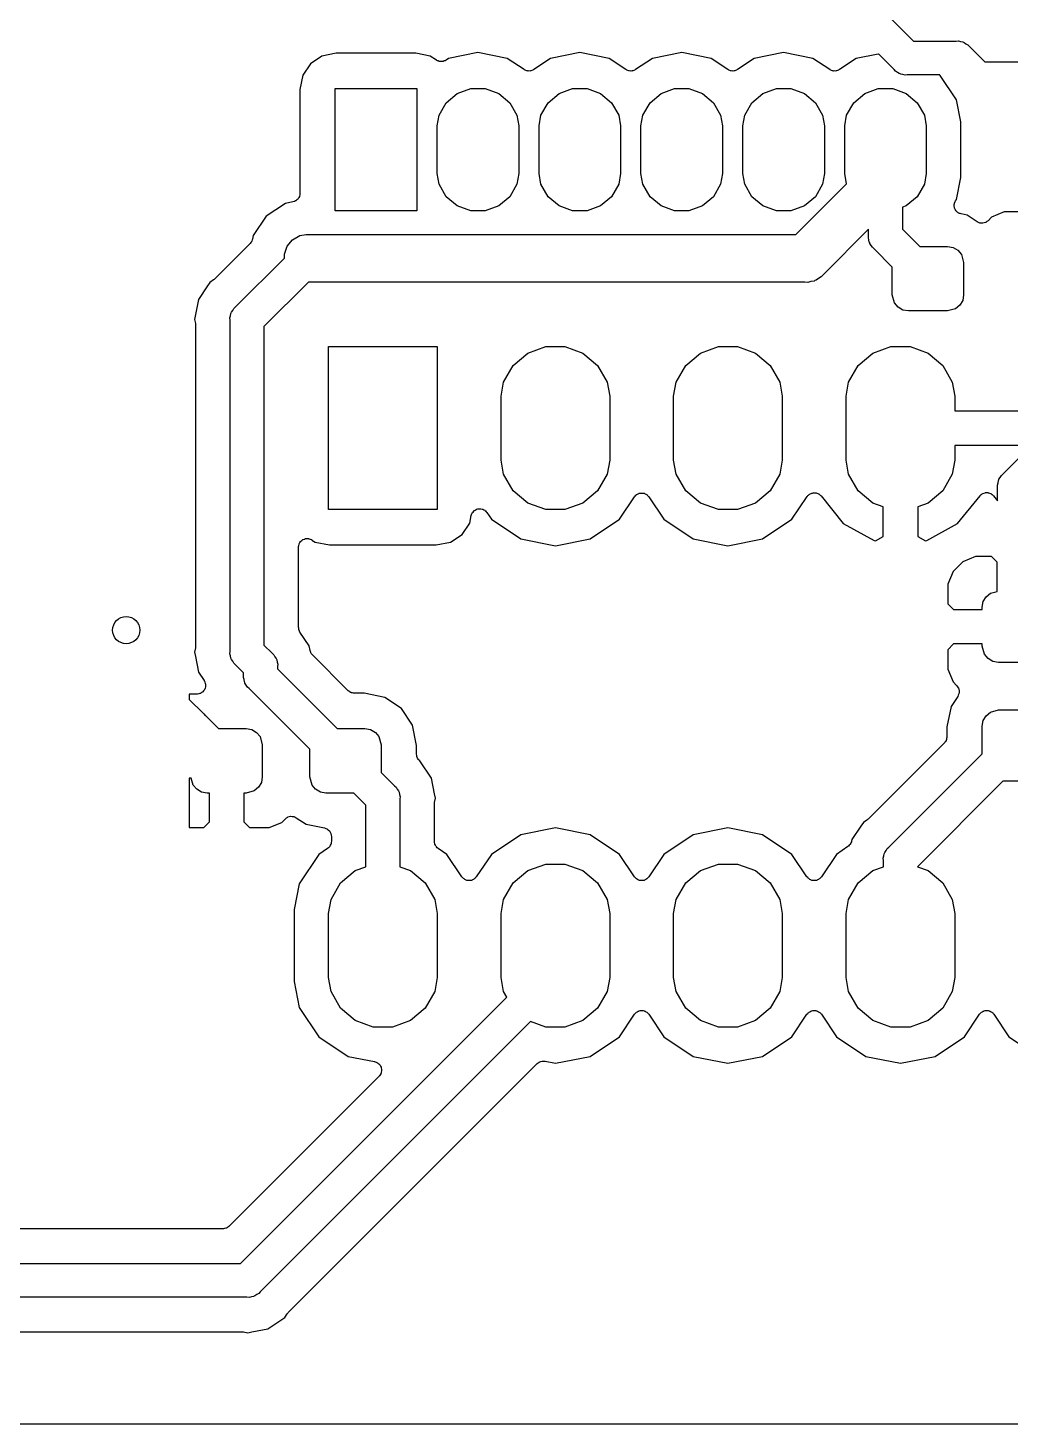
# Model space of a CAD drawing. Extents: x 40 to 174, y -137 to -40.
# Drawn here: x 107.07 to 121.53, y -136.67 to -116.11 of the extents above; entities that cross this region are included whole.
import ezdxf

# ---------------------------------------------------------------- set-up
doc = ezdxf.new("R2010")
doc.units = 0
doc.header["$MEASUREMENT"] = 0
doc.layers.add('BLACK', color=7, linetype='CONTINUOUS')

msp = doc.modelspace()

# ---------------------------------------------------------------- linework, layer by layer
at = {"layer": 'BLACK', "linetype": 'CONTINUOUS'}
for p, q in [((119.345, -115.531), (120.114, -116.3)), ((120.114, -116.3), (120.739, -116.3)), ((120.739, -116.3), (120.772, -116.297)), ((120.772, -116.297), (120.804, -116.306)), ((120.804, -116.306), (120.837, -116.311)), ((120.837, -116.311), (120.846, -116.317)), ((120.846, -116.317), (120.857, -116.32)), ((120.857, -116.32), (120.884, -116.339)), ((120.884, -116.339), (120.913, -116.356)), ((120.913, -116.356), (120.934, -116.381)), ((111.402, -116.521), (111.234, -116.634)), ((111.613, -116.48), (111.402, -116.521)), ((112.787, -116.48), (111.613, -116.48)), ((112.998, -116.521), (112.787, -116.48)), ((113.088, -116.582), (112.998, -116.521)), ((113.268, -116.556), (113.23, -116.582)), ((113.7, -116.47), (113.268, -116.556)), ((114.132, -116.556), (113.7, -116.47)), ((114.379, -116.721), (114.132, -116.556)), ((114.768, -116.556), (114.521, -116.721)), ((115.2, -116.47), (114.768, -116.556)), ((115.632, -116.556), (115.2, -116.47)), ((115.879, -116.721), (115.632, -116.556)), ((116.268, -116.556), (116.021, -116.721)), ((116.7, -116.47), (116.268, -116.556)), ((117.132, -116.556), (116.7, -116.47)), ((117.379, -116.721), (117.132, -116.556)), ((117.768, -116.556), (117.521, -116.721)), ((118.2, -116.47), (117.768, -116.556)), ((118.632, -116.556), (118.2, -116.47)), ((118.879, -116.721), (118.632, -116.556)), ((119.268, -116.556), (119.021, -116.721)), ((119.591, -116.492), (119.268, -116.556)), ((119.595, -116.491), (119.591, -116.492)), ((119.597, -116.49), (119.595, -116.491)), ((119.826, -116.719), (119.597, -116.49)), ((120.934, -116.381), (121.162, -116.608)), ((111.234, -116.634), (111.121, -116.802)), ((113.096, -116.585), (113.088, -116.582)), ((113.103, -116.59), (113.096, -116.585)), ((113.116, -116.594), (113.103, -116.59)), ((113.129, -116.6), (113.116, -116.594)), ((113.137, -116.6), (113.129, -116.6)), ((113.145, -116.602), (113.137, -116.6)), ((113.159, -116.602), (113.145, -116.602)), ((113.173, -116.602), (113.159, -116.602)), ((113.181, -116.6), (113.173, -116.602)), ((113.189, -116.6), (113.181, -116.6)), ((113.202, -116.594), (113.189, -116.6)), ((113.215, -116.59), (113.202, -116.594)), ((113.222, -116.585), (113.215, -116.59)), ((113.23, -116.582), (113.222, -116.585)), ((114.387, -116.725), (114.379, -116.721)), ((114.394, -116.73), (114.387, -116.725)), ((114.407, -116.734), (114.394, -116.73)), ((114.42, -116.739), (114.407, -116.734)), ((114.428, -116.74), (114.42, -116.739)), ((114.436, -116.742), (114.428, -116.74)), ((114.45, -116.741), (114.436, -116.742)), ((114.464, -116.742), (114.45, -116.741)), ((114.472, -116.74), (114.464, -116.742)), ((114.48, -116.739), (114.472, -116.74)), ((114.493, -116.734), (114.48, -116.739)), ((114.506, -116.73), (114.493, -116.734)), ((114.513, -116.725), (114.506, -116.73)), ((114.521, -116.721), (114.513, -116.725)), ((115.887, -116.725), (115.879, -116.721)), ((115.894, -116.73), (115.887, -116.725)), ((115.907, -116.734), (115.894, -116.73)), ((115.92, -116.739), (115.907, -116.734)), ((115.928, -116.74), (115.92, -116.739)), ((115.936, -116.742), (115.928, -116.74)), ((115.95, -116.741), (115.936, -116.742)), ((115.964, -116.742), (115.95, -116.741)), ((115.972, -116.74), (115.964, -116.742)), ((115.98, -116.739), (115.972, -116.74)), ((115.993, -116.734), (115.98, -116.739)), ((116.006, -116.73), (115.993, -116.734)), ((116.013, -116.725), (116.006, -116.73)), ((116.021, -116.721), (116.013, -116.725)), ((117.387, -116.725), (117.379, -116.721)), ((117.394, -116.73), (117.387, -116.725)), ((117.407, -116.734), (117.394, -116.73)), ((117.42, -116.739), (117.407, -116.734)), ((117.428, -116.74), (117.42, -116.739)), ((117.436, -116.742), (117.428, -116.74)), ((117.45, -116.741), (117.436, -116.742)), ((117.464, -116.742), (117.45, -116.741)), ((117.472, -116.74), (117.464, -116.742)), ((117.48, -116.739), (117.472, -116.74)), ((117.493, -116.734), (117.48, -116.739)), ((117.506, -116.73), (117.493, -116.734)), ((117.513, -116.725), (117.506, -116.73)), ((117.521, -116.721), (117.513, -116.725)), ((118.887, -116.725), (118.879, -116.721)), ((118.894, -116.73), (118.887, -116.725)), ((118.907, -116.734), (118.894, -116.73)), ((118.92, -116.739), (118.907, -116.734)), ((118.928, -116.74), (118.92, -116.739)), ((118.936, -116.742), (118.928, -116.74)), ((118.95, -116.741), (118.936, -116.742)), ((118.964, -116.742), (118.95, -116.741)), ((118.972, -116.74), (118.964, -116.742)), ((118.98, -116.739), (118.972, -116.74)), ((118.993, -116.734), (118.98, -116.739)), ((119.006, -116.73), (118.993, -116.734)), ((119.013, -116.725), (119.006, -116.73)), ((119.021, -116.721), (119.013, -116.725)), ((119.847, -116.744), (119.826, -116.719)), ((119.876, -116.761), (119.847, -116.744)), ((119.903, -116.78), (119.876, -116.761)), ((119.914, -116.783), (119.903, -116.78)), ((121.162, -116.608), (121.881, -116.608)), ((111.121, -116.802), (111.08, -117.013)), ((119.923, -116.789), (119.914, -116.783)), ((119.956, -116.794), (119.923, -116.789)), ((119.988, -116.803), (119.956, -116.794)), ((120.021, -116.8), (119.988, -116.803)), ((120.499, -116.8), (120.021, -116.8)), ((120.5, -116.802), (120.499, -116.8)), ((120.502, -116.806), (120.5, -116.802)), ((120.744, -117.168), (120.502, -116.806)), ((111.08, -117.013), (111.08, -118.545)), ((111.6, -118.8), (111.6, -117)), ((111.6, -117), (112.8, -117)), ((112.8, -117), (112.8, -118.8)), ((113.233, -117.208), (113.395, -117.072)), ((113.395, -117.072), (113.594, -117)), ((113.594, -117), (113.806, -117)), ((113.806, -117), (114.005, -117.072)), ((114.005, -117.072), (114.167, -117.208)), ((114.733, -117.208), (114.895, -117.072)), ((114.895, -117.072), (115.094, -117)), ((115.094, -117), (115.306, -117)), ((115.306, -117), (115.505, -117.072)), ((115.505, -117.072), (115.667, -117.208)), ((116.233, -117.208), (116.395, -117.072)), ((116.395, -117.072), (116.594, -117)), ((116.594, -117), (116.806, -117)), ((116.806, -117), (117.005, -117.072)), ((117.005, -117.072), (117.167, -117.208)), ((117.733, -117.208), (117.895, -117.072)), ((117.895, -117.072), (118.094, -117)), ((118.094, -117), (118.306, -117)), ((118.306, -117), (118.505, -117.072)), ((118.505, -117.072), (118.667, -117.208)), ((119.233, -117.208), (119.395, -117.072)), ((119.395, -117.072), (119.594, -117)), ((119.594, -117), (119.806, -117)), ((119.806, -117), (120.005, -117.072)), ((120.005, -117.072), (120.167, -117.208)), ((120.808, -117.491), (120.744, -117.168)), ((113.1, -117.548), (113.127, -117.392)), ((113.127, -117.392), (113.233, -117.208)), ((114.167, -117.208), (114.273, -117.392)), ((114.273, -117.392), (114.3, -117.548)), ((114.6, -117.548), (114.627, -117.392)), ((114.627, -117.392), (114.733, -117.208)), ((115.667, -117.208), (115.773, -117.392)), ((115.773, -117.392), (115.8, -117.548)), ((116.1, -117.548), (116.127, -117.392)), ((116.127, -117.392), (116.233, -117.208)), ((117.167, -117.208), (117.273, -117.392)), ((117.273, -117.392), (117.3, -117.548)), ((117.6, -117.548), (117.627, -117.392)), ((117.627, -117.392), (117.733, -117.208)), ((118.667, -117.208), (118.773, -117.392)), ((118.773, -117.392), (118.8, -117.548)), ((119.1, -117.548), (119.127, -117.392)), ((119.127, -117.392), (119.233, -117.208)), ((120.167, -117.208), (120.273, -117.392)), ((120.273, -117.392), (120.3, -117.548)), ((113.1, -118.252), (113.1, -117.548)), ((114.3, -117.548), (114.3, -118.252)), ((114.6, -118.252), (114.6, -117.548)), ((115.8, -117.548), (115.8, -118.252)), ((116.1, -118.252), (116.1, -117.548)), ((117.3, -117.548), (117.3, -118.252)), ((117.6, -118.252), (117.6, -117.548)), ((118.8, -117.548), (118.8, -118.252)), ((119.1, -118.252), (119.1, -117.548)), ((120.3, -117.548), (120.3, -118.252)), ((120.808, -118.309), (120.808, -117.491)), ((113.127, -118.408), (113.1, -118.252)), ((113.233, -118.592), (113.127, -118.408)), ((114.273, -118.408), (114.167, -118.592)), ((114.3, -118.252), (114.273, -118.408)), ((114.627, -118.408), (114.6, -118.252)), ((114.733, -118.592), (114.627, -118.408)), ((115.773, -118.408), (115.667, -118.592)), ((115.8, -118.252), (115.773, -118.408)), ((116.127, -118.408), (116.1, -118.252)), ((116.233, -118.592), (116.127, -118.408)), ((117.273, -118.408), (117.167, -118.592)), ((117.3, -118.252), (117.273, -118.408)), ((117.627, -118.408), (117.6, -118.252)), ((117.733, -118.592), (117.627, -118.408)), ((118.381, -119.15), (119.127, -118.405)), ((118.773, -118.408), (118.667, -118.592)), ((118.8, -118.252), (118.773, -118.408)), ((119.127, -118.405), (119.1, -118.252)), ((120.273, -118.408), (120.167, -118.592)), ((120.3, -118.252), (120.273, -118.408)), ((120.744, -118.632), (120.808, -118.309)), ((111.05, -118.627), (111.034, -118.64)), ((111.051, -118.625), (111.05, -118.627)), ((111.052, -118.624), (111.051, -118.625)), ((111.062, -118.606), (111.052, -118.624)), ((111.072, -118.588), (111.062, -118.606)), ((111.073, -118.586), (111.072, -118.587)), ((111.072, -118.587), (111.072, -118.588)), ((111.076, -118.565), (111.073, -118.586)), ((111.08, -118.545), (111.076, -118.565)), ((113.395, -118.728), (113.233, -118.592)), ((114.167, -118.592), (114.005, -118.728)), ((114.895, -118.728), (114.733, -118.592)), ((115.667, -118.592), (115.505, -118.728)), ((116.395, -118.728), (116.233, -118.592)), ((117.167, -118.592), (117.005, -118.728)), ((117.895, -118.728), (117.733, -118.592)), ((118.667, -118.592), (118.505, -118.728)), ((120.167, -118.592), (120.005, -118.728)), ((110.865, -118.692), (110.581, -118.881)), ((110.977, -118.669), (110.865, -118.692)), ((110.997, -118.662), (110.977, -118.669)), ((111.016, -118.655), (110.997, -118.662)), ((111.017, -118.654), (111.016, -118.655)), ((111.018, -118.653), (111.017, -118.654)), ((111.034, -118.64), (111.018, -118.653)), ((112.8, -118.8), (111.6, -118.8)), ((113.594, -118.8), (113.395, -118.728)), ((113.806, -118.8), (113.594, -118.8)), ((114.005, -118.728), (113.806, -118.8)), ((115.094, -118.8), (114.895, -118.728)), ((115.306, -118.8), (115.094, -118.8)), ((115.505, -118.728), (115.306, -118.8)), ((116.594, -118.8), (116.395, -118.728)), ((116.806, -118.8), (116.594, -118.8)), ((117.005, -118.728), (116.806, -118.8)), ((118.094, -118.8), (117.895, -118.728)), ((118.306, -118.8), (118.094, -118.8)), ((118.505, -118.728), (118.306, -118.8)), ((120.005, -118.728), (119.95, -118.748)), ((119.95, -118.748), (119.95, -119.071)), ((120.709, -118.719), (120.712, -118.706)), ((120.711, -118.728), (120.709, -118.719)), ((120.71, -118.736), (120.711, -118.728)), ((120.714, -118.749), (120.71, -118.736)), ((120.712, -118.706), (120.713, -118.692)), ((120.713, -118.692), (120.716, -118.684)), ((120.716, -118.763), (120.714, -118.749)), ((120.716, -118.684), (120.718, -118.676)), ((120.72, -118.77), (120.716, -118.763)), ((120.718, -118.676), (120.725, -118.664)), ((120.723, -118.778), (120.72, -118.77)), ((120.731, -118.789), (120.723, -118.778)), ((120.725, -118.664), (120.731, -118.652)), ((120.731, -118.652), (120.744, -118.632)), ((120.737, -118.802), (120.731, -118.789)), ((120.744, -118.807), (120.737, -118.802)), ((120.749, -118.814), (120.744, -118.807)), ((120.76, -118.822), (120.749, -118.814)), ((120.771, -118.831), (120.76, -118.822)), ((120.778, -118.834), (120.771, -118.831)), ((120.785, -118.838), (120.778, -118.834)), ((121.449, -118.817), (121.262, -118.894)), ((121.737, -118.817), (121.449, -118.817)), ((110.581, -118.881), (110.392, -119.165)), ((120.799, -118.842), (120.785, -118.838)), ((120.812, -118.847), (120.799, -118.842)), ((120.902, -118.865), (120.812, -118.847)), ((121.049, -118.963), (120.902, -118.865)), ((121.068, -118.971), (121.049, -118.963)), ((121.087, -118.98), (121.068, -118.971)), ((121.088, -118.98), (121.087, -118.98)), ((121.089, -118.981), (121.088, -118.98)), ((121.11, -118.982), (121.089, -118.981)), ((121.131, -118.984), (121.11, -118.982)), ((121.132, -118.984), (121.131, -118.984)), ((121.133, -118.984), (121.132, -118.984)), ((121.153, -118.978), (121.133, -118.984)), ((121.173, -118.973), (121.153, -118.978)), ((121.174, -118.972), (121.173, -118.973)), ((121.176, -118.971), (121.174, -118.972)), ((121.192, -118.959), (121.176, -118.971)), ((121.209, -118.947), (121.192, -118.959)), ((121.262, -118.894), (121.209, -118.947)), ((110.372, -119.245), (110.368, -119.251)), ((110.376, -119.23), (110.372, -119.245)), ((110.382, -119.216), (110.376, -119.23)), ((110.392, -119.165), (110.382, -119.216)), ((110.892, -119.322), (110.972, -119.228)), ((110.972, -119.228), (111.078, -119.166)), ((111.078, -119.166), (111.169, -119.15)), ((111.169, -119.15), (118.381, -119.15)), ((119.45, -119.071), (118.785, -119.737)), ((119.447, -119.197), (119.45, -119.164)), ((119.456, -119.229), (119.447, -119.197)), ((119.45, -119.164), (119.45, -119.071)), ((119.461, -119.262), (119.456, -119.229)), ((119.95, -119.071), (120.204, -119.325)), ((110.347, -119.281), (109.826, -119.802)), ((110.356, -119.269), (110.347, -119.281)), ((110.366, -119.257), (110.356, -119.269)), ((110.368, -119.251), (110.366, -119.257)), ((110.85, -119.438), (110.892, -119.322)), ((110.85, -119.496), (110.85, -119.438)), ((119.467, -119.271), (119.461, -119.262)), ((119.47, -119.282), (119.467, -119.271)), ((119.489, -119.309), (119.47, -119.282)), ((119.506, -119.338), (119.489, -119.309)), ((119.531, -119.359), (119.506, -119.338)), ((119.8, -119.629), (119.531, -119.359)), ((120.204, -119.325), (120.612, -119.325)), ((120.612, -119.325), (120.694, -119.339)), ((120.694, -119.339), (120.765, -119.381)), ((120.765, -119.381), (120.818, -119.444)), ((120.818, -119.444), (120.85, -119.562)), ((110.131, -120.216), (110.85, -119.496)), ((119.8, -120.037), (119.8, -119.629)), ((120.85, -119.562), (120.85, -120.037)), ((109.754, -119.854), (109.718, -119.906)), ((109.806, -119.818), (109.754, -119.854)), ((109.815, -119.81), (109.806, -119.818)), ((109.826, -119.802), (109.815, -119.81)), ((111.204, -119.85), (110.55, -120.504)), ((118.511, -119.85), (111.204, -119.85)), ((118.557, -119.854), (118.511, -119.85)), ((118.602, -119.842), (118.557, -119.854)), ((118.648, -119.834), (118.602, -119.842)), ((118.661, -119.826), (118.648, -119.834)), ((118.677, -119.822), (118.661, -119.826)), ((118.715, -119.795), (118.677, -119.822)), ((118.755, -119.772), (118.715, -119.795)), ((118.785, -119.737), (118.755, -119.772)), ((109.718, -119.906), (109.586, -120.104)), ((109.718, -119.906), (109.718, -119.906)), ((119.832, -120.156), (119.8, -120.037)), ((120.85, -120.037), (120.836, -120.119)), ((109.586, -120.104), (109.527, -120.4)), ((110.07, -120.293), (110.089, -120.266)), ((110.089, -120.266), (110.106, -120.237)), ((110.106, -120.237), (110.131, -120.216)), ((119.885, -120.219), (119.832, -120.156)), ((119.956, -120.261), (119.885, -120.219)), ((120.037, -120.275), (119.956, -120.261)), ((120.612, -120.275), (120.037, -120.275)), ((120.731, -120.243), (120.612, -120.275)), ((120.794, -120.19), (120.731, -120.243)), ((120.836, -120.119), (120.794, -120.19)), ((109.527, -120.4), (109.54, -120.462)), ((109.54, -120.462), (109.54, -120.475)), ((109.54, -120.475), (109.542, -120.487)), ((110.047, -120.378), (110.056, -120.346)), ((110.05, -120.411), (110.047, -120.378)), ((110.05, -125.289), (110.05, -120.411)), ((110.056, -120.346), (110.061, -120.313)), ((110.061, -120.313), (110.067, -120.304)), ((110.067, -120.304), (110.07, -120.293)), ((109.542, -120.487), (109.542, -125.213)), ((110.55, -120.504), (110.55, -125.196)), ((111.5, -123.2), (111.5, -120.8)), ((111.5, -120.8), (113.1, -120.8)), ((113.1, -120.8), (113.1, -123.2)), ((114.434, -120.896), (114.699, -120.8)), ((114.699, -120.8), (114.981, -120.8)), ((114.981, -120.8), (115.246, -120.896)), ((116.974, -120.896), (117.239, -120.8)), ((117.239, -120.8), (117.521, -120.8)), ((117.521, -120.8), (117.786, -120.896)), ((119.514, -120.896), (119.779, -120.8)), ((119.779, -120.8), (120.061, -120.8)), ((120.061, -120.8), (120.326, -120.896)), ((114.077, -121.322), (114.218, -121.078)), ((114.218, -121.078), (114.434, -120.896)), ((115.246, -120.896), (115.462, -121.078)), ((115.462, -121.078), (115.603, -121.322)), ((116.617, -121.322), (116.758, -121.078)), ((116.758, -121.078), (116.974, -120.896)), ((117.786, -120.896), (118.002, -121.078)), ((118.002, -121.078), (118.143, -121.322)), ((119.157, -121.322), (119.298, -121.078)), ((119.298, -121.078), (119.514, -120.896)), ((120.326, -120.896), (120.542, -121.078)), ((120.542, -121.078), (120.683, -121.322)), ((114.04, -121.53), (114.077, -121.322)), ((115.603, -121.322), (115.64, -121.53)), ((116.58, -121.53), (116.617, -121.322)), ((118.143, -121.322), (118.18, -121.53)), ((119.12, -121.53), (119.157, -121.322)), ((120.683, -121.322), (120.72, -121.53)), ((114.04, -122.47), (114.04, -121.53)), ((115.64, -121.53), (115.64, -122.47)), ((116.58, -122.47), (116.58, -121.53)), ((118.18, -121.53), (118.18, -122.47)), ((119.12, -122.47), (119.12, -121.53)), ((120.72, -121.53), (120.72, -121.746)), ((120.72, -121.746), (121.66, -121.746)), ((120.72, -122.254), (120.72, -122.47)), ((121.66, -122.254), (120.72, -122.254)), ((114.077, -122.678), (114.04, -122.47)), ((115.64, -122.47), (115.603, -122.678)), ((116.617, -122.678), (116.58, -122.47)), ((118.18, -122.47), (118.143, -122.678)), ((119.157, -122.678), (119.12, -122.47)), ((120.72, -122.47), (120.683, -122.678)), ((121.431, -122.676), (121.66, -122.446)), ((114.218, -122.922), (114.077, -122.678)), ((115.603, -122.678), (115.462, -122.922)), ((116.758, -122.922), (116.617, -122.678)), ((118.143, -122.678), (118.002, -122.922)), ((119.298, -122.922), (119.157, -122.678)), ((120.683, -122.678), (120.542, -122.922)), ((121.37, -122.753), (121.389, -122.726)), ((121.389, -122.726), (121.406, -122.697)), ((121.406, -122.697), (121.431, -122.676)), ((114.434, -123.104), (114.218, -122.922)), ((115.462, -122.922), (115.246, -123.104)), ((116.974, -123.104), (116.758, -122.922)), ((118.002, -122.922), (117.786, -123.104)), ((119.514, -123.104), (119.298, -122.922)), ((120.542, -122.922), (120.326, -123.104)), ((121.347, -122.838), (121.356, -122.806)), ((121.35, -122.871), (121.347, -122.838)), ((121.35, -123.072), (121.35, -122.871)), ((121.356, -122.806), (121.361, -122.773)), ((121.361, -122.773), (121.367, -122.764)), ((121.367, -122.764), (121.37, -122.753)), ((114.699, -123.2), (114.434, -123.104)), ((115.246, -123.104), (114.981, -123.2)), ((115.783, -123.343), (116.004, -123.012)), ((116.004, -123.012), (116.014, -123.002)), ((116.014, -123.002), (116.022, -122.99)), ((116.022, -122.99), (116.029, -122.986)), ((116.029, -122.986), (116.035, -122.98)), ((116.035, -122.98), (116.047, -122.974)), ((116.047, -122.974), (116.059, -122.966)), ((116.059, -122.966), (116.067, -122.964)), ((116.067, -122.964), (116.074, -122.96)), ((116.074, -122.96), (116.088, -122.959)), ((116.088, -122.959), (116.102, -122.956)), ((116.102, -122.956), (116.11, -122.956)), ((116.11, -122.956), (116.118, -122.956)), ((116.118, -122.956), (116.132, -122.959)), ((116.132, -122.959), (116.146, -122.96)), ((116.146, -122.96), (116.153, -122.964)), ((116.153, -122.964), (116.161, -122.966)), ((116.161, -122.966), (116.173, -122.974)), ((116.173, -122.974), (116.185, -122.98)), ((116.185, -122.98), (116.191, -122.986)), ((116.191, -122.986), (116.198, -122.991)), ((116.198, -122.991), (116.206, -123.002)), ((116.206, -123.002), (116.216, -123.012)), ((116.216, -123.012), (116.437, -123.343)), ((117.239, -123.2), (116.974, -123.104)), ((117.786, -123.104), (117.521, -123.2)), ((118.323, -123.343), (118.547, -123.008)), ((118.547, -123.008), (118.553, -123.002)), ((118.553, -123.002), (118.557, -122.995)), ((118.557, -122.995), (118.568, -122.986)), ((118.568, -122.986), (118.577, -122.976)), ((118.577, -122.976), (118.585, -122.972)), ((118.585, -122.972), (118.591, -122.967)), ((118.591, -122.967), (118.604, -122.963)), ((118.604, -122.963), (118.617, -122.957)), ((118.617, -122.957), (118.625, -122.956)), ((118.625, -122.956), (118.633, -122.953)), ((118.633, -122.953), (118.647, -122.953)), ((118.647, -122.953), (118.661, -122.952)), ((118.661, -122.952), (118.669, -122.954)), ((118.669, -122.954), (118.677, -122.954)), ((118.677, -122.954), (118.69, -122.959)), ((118.69, -122.959), (118.704, -122.962)), ((118.704, -122.962), (118.711, -122.967)), ((118.711, -122.967), (118.718, -122.97)), ((118.718, -122.97), (118.729, -122.979)), ((118.729, -122.979), (118.74, -122.987)), ((118.74, -122.987), (118.745, -122.993)), ((118.745, -122.993), (118.751, -122.999)), ((118.751, -122.999), (119.078, -123.405)), ((119.666, -123.159), (119.514, -123.104)), ((120.326, -123.104), (120.174, -123.159)), ((120.762, -123.405), (121.091, -122.996)), ((121.091, -122.996), (121.093, -122.994)), ((121.093, -122.994), (121.094, -122.992)), ((121.094, -122.992), (121.11, -122.98)), ((121.11, -122.98), (121.124, -122.967)), ((121.124, -122.967), (121.127, -122.966)), ((121.127, -122.966), (121.129, -122.964)), ((121.129, -122.964), (121.147, -122.958)), ((121.147, -122.958), (121.165, -122.951)), ((121.165, -122.951), (121.168, -122.951)), ((121.168, -122.951), (121.171, -122.95)), ((121.171, -122.95), (121.19, -122.95)), ((121.19, -122.95), (121.209, -122.95)), ((121.209, -122.95), (121.212, -122.951)), ((121.212, -122.951), (121.215, -122.951)), ((121.215, -122.951), (121.233, -122.958)), ((121.233, -122.958), (121.251, -122.964)), ((121.251, -122.964), (121.253, -122.966)), ((121.253, -122.966), (121.256, -122.967)), ((121.256, -122.967), (121.27, -122.98)), ((121.27, -122.98), (121.286, -122.992)), ((121.286, -122.992), (121.287, -122.994)), ((121.287, -122.994), (121.289, -122.996)), ((121.289, -122.996), (121.35, -123.072)), ((113.1, -123.2), (111.5, -123.2)), ((113.579, -123.398), (113.6, -123.289)), ((113.6, -123.289), (113.606, -123.274)), ((113.606, -123.274), (113.611, -123.258)), ((113.611, -123.258), (113.614, -123.253)), ((113.614, -123.253), (113.616, -123.248)), ((113.616, -123.248), (113.627, -123.236)), ((113.627, -123.236), (113.637, -123.222)), ((113.637, -123.222), (113.642, -123.219)), ((113.642, -123.219), (113.645, -123.215)), ((113.645, -123.215), (113.66, -123.207)), ((113.66, -123.207), (113.674, -123.198)), ((113.674, -123.198), (113.679, -123.196)), ((113.679, -123.196), (113.684, -123.194)), ((113.684, -123.194), (113.7, -123.191)), ((113.7, -123.191), (113.716, -123.187)), ((113.716, -123.187), (113.722, -123.188)), ((113.722, -123.188), (113.728, -123.187)), ((113.728, -123.187), (113.744, -123.19)), ((113.744, -123.19), (113.76, -123.192)), ((113.76, -123.192), (113.765, -123.194)), ((113.765, -123.194), (113.771, -123.196)), ((113.771, -123.196), (113.785, -123.204)), ((113.785, -123.204), (113.8, -123.211)), ((113.8, -123.211), (113.804, -123.216)), ((113.804, -123.216), (113.809, -123.218)), ((113.809, -123.218), (113.819, -123.231)), ((113.819, -123.231), (113.83, -123.243)), ((113.83, -123.243), (113.897, -123.343)), ((113.897, -123.343), (114.33, -123.632)), ((114.981, -123.2), (114.699, -123.2)), ((115.35, -123.632), (115.783, -123.343)), ((116.437, -123.343), (116.87, -123.632)), ((117.521, -123.2), (117.239, -123.2)), ((117.89, -123.632), (118.323, -123.343)), ((119.666, -123.595), (119.666, -123.159)), ((120.174, -123.159), (120.174, -123.595)), ((113.466, -123.566), (113.579, -123.398)), ((119.078, -123.405), (119.533, -123.654)), ((120.307, -123.654), (120.762, -123.405)), ((111.058, -123.745), (111.063, -123.727)), ((111.059, -123.749), (111.058, -123.745)), ((111.058, -123.753), (111.059, -123.749)), ((111.058, -124.932), (111.058, -123.753)), ((111.063, -123.727), (111.066, -123.71)), ((111.066, -123.71), (111.068, -123.706)), ((111.068, -123.706), (111.069, -123.702)), ((111.069, -123.702), (111.079, -123.687)), ((111.079, -123.687), (111.088, -123.672)), ((111.088, -123.672), (111.091, -123.669)), ((111.091, -123.669), (111.093, -123.665)), ((111.093, -123.665), (111.108, -123.655)), ((111.108, -123.655), (111.121, -123.643)), ((111.121, -123.643), (111.125, -123.642)), ((111.125, -123.642), (111.129, -123.639)), ((111.129, -123.639), (111.146, -123.634)), ((111.146, -123.634), (111.163, -123.628)), ((111.163, -123.628), (111.167, -123.628)), ((111.167, -123.628), (111.171, -123.627)), ((111.171, -123.627), (111.189, -123.628)), ((111.189, -123.628), (111.207, -123.628)), ((111.207, -123.628), (111.211, -123.63)), ((111.211, -123.63), (111.215, -123.63)), ((111.215, -123.63), (111.232, -123.637)), ((111.232, -123.637), (111.248, -123.643)), ((111.248, -123.643), (111.252, -123.646)), ((111.252, -123.646), (111.256, -123.648)), ((111.256, -123.648), (111.302, -123.679)), ((111.302, -123.679), (111.513, -123.72)), ((111.513, -123.72), (113.087, -123.72)), ((113.087, -123.72), (113.298, -123.679)), ((113.298, -123.679), (113.466, -123.566)), ((114.33, -123.632), (114.84, -123.734)), ((114.84, -123.734), (115.35, -123.632)), ((116.87, -123.632), (117.38, -123.734)), ((117.38, -123.734), (117.89, -123.632)), ((119.533, -123.654), (119.551, -123.658)), ((119.551, -123.658), (119.666, -123.595)), ((120.174, -123.595), (120.289, -123.658)), ((120.289, -123.658), (120.307, -123.654)), ((120.837, -123.969), (120.694, -124.112)), ((121.024, -123.892), (120.837, -123.969)), ((121.262, -123.892), (121.024, -123.892)), ((121.346, -123.976), (121.262, -123.892)), ((121.346, -124.404), (121.346, -123.976)), ((120.694, -124.112), (120.617, -124.299)), ((120.617, -124.299), (120.617, -124.587)), ((120.617, -124.587), (120.701, -124.671)), ((121.125, -124.637), (121.139, -124.556)), ((121.139, -124.556), (121.181, -124.485)), ((121.181, -124.485), (121.244, -124.432)), ((121.244, -124.432), (121.346, -124.404)), ((120.701, -124.671), (121.125, -124.671)), ((121.125, -124.671), (121.125, -124.637)), ((111.061, -124.947), (111.058, -124.932)), ((111.062, -124.962), (111.061, -124.947)), ((111.064, -124.969), (111.062, -124.962)), ((111.066, -124.976), (111.064, -124.969)), ((111.073, -124.989), (111.066, -124.976)), ((111.079, -125.003), (111.073, -124.989)), ((111.214, -125.204), (111.079, -125.003)), ((110.55, -125.196), (110.669, -125.316)), ((111.228, -125.276), (111.214, -125.204)), ((120.701, -125.179), (120.617, -125.263)), ((121.125, -125.179), (120.701, -125.179)), ((121.125, -125.212), (121.125, -125.179)), ((109.54, -125.238), (109.527, -125.3)), ((109.527, -125.3), (109.54, -125.362)), ((109.542, -125.213), (109.54, -125.225)), ((109.54, -125.225), (109.54, -125.238)), ((109.54, -125.362), (109.54, -125.362)), ((109.54, -125.362), (109.586, -125.596)), ((110.047, -125.322), (110.05, -125.289)), ((110.056, -125.354), (110.047, -125.322)), ((110.061, -125.387), (110.056, -125.354)), ((110.067, -125.396), (110.061, -125.387)), ((110.07, -125.407), (110.067, -125.396)), ((110.089, -125.434), (110.07, -125.407)), ((110.669, -125.316), (110.694, -125.337)), ((110.694, -125.337), (110.711, -125.366)), ((110.711, -125.366), (110.73, -125.393)), ((110.73, -125.393), (110.733, -125.404)), ((110.733, -125.404), (110.739, -125.413)), ((110.739, -125.413), (110.744, -125.446)), ((111.234, -125.29), (111.228, -125.276)), ((111.238, -125.305), (111.234, -125.29)), ((111.242, -125.311), (111.238, -125.305)), ((111.244, -125.317), (111.242, -125.311)), ((111.254, -125.329), (111.244, -125.317)), ((111.263, -125.341), (111.254, -125.329)), ((111.789, -125.867), (111.263, -125.341)), ((120.617, -125.263), (120.617, -125.551)), ((121.157, -125.331), (121.125, -125.212)), ((121.21, -125.394), (121.157, -125.331)), ((121.281, -125.436), (121.21, -125.394)), ((109.586, -125.596), (109.669, -125.719)), ((110.106, -125.463), (110.089, -125.434)), ((110.131, -125.484), (110.106, -125.463)), ((110.25, -125.604), (110.131, -125.484)), ((110.25, -125.639), (110.25, -125.604)), ((110.744, -125.446), (110.753, -125.478)), ((110.753, -125.478), (110.75, -125.511)), ((110.75, -125.511), (110.75, -125.546)), ((110.75, -125.546), (111.629, -126.425)), ((120.617, -125.551), (120.694, -125.738)), ((121.362, -125.45), (121.281, -125.436)), ((121.837, -125.45), (121.362, -125.45)), ((109.669, -125.719), (109.67, -125.723)), ((109.67, -125.723), (109.673, -125.726)), ((109.673, -125.726), (109.679, -125.743)), ((109.679, -125.743), (109.686, -125.76)), ((109.688, -125.812), (109.682, -125.829)), ((109.686, -125.76), (109.687, -125.764)), ((109.687, -125.764), (109.688, -125.768)), ((109.688, -125.768), (109.688, -125.786)), ((109.688, -125.786), (109.689, -125.804)), ((109.689, -125.804), (109.688, -125.808)), ((109.688, -125.808), (109.688, -125.812)), ((110.247, -125.672), (110.25, -125.639)), ((110.256, -125.704), (110.247, -125.672)), ((110.261, -125.737), (110.256, -125.704)), ((110.267, -125.746), (110.261, -125.737)), ((110.27, -125.757), (110.267, -125.746)), ((110.289, -125.784), (110.27, -125.757)), ((110.306, -125.813), (110.289, -125.784)), ((110.331, -125.834), (110.306, -125.813)), ((120.694, -125.738), (120.747, -125.791)), ((120.747, -125.791), (120.759, -125.808)), ((120.759, -125.808), (120.771, -125.824)), ((120.771, -125.824), (120.772, -125.826)), ((120.772, -125.826), (120.773, -125.827)), ((120.773, -125.827), (120.778, -125.847)), ((109.563, -125.917), (109.45, -125.917)), ((109.45, -125.917), (109.45, -125.996)), ((109.45, -125.996), (109.654, -126.2)), ((109.567, -125.916), (109.563, -125.917)), ((109.571, -125.917), (109.567, -125.916)), ((109.589, -125.912), (109.571, -125.917)), ((109.606, -125.909), (109.589, -125.912)), ((109.61, -125.907), (109.606, -125.909)), ((109.614, -125.906), (109.61, -125.907)), ((109.629, -125.896), (109.614, -125.906)), ((109.645, -125.887), (109.629, -125.896)), ((109.647, -125.884), (109.645, -125.887)), ((109.651, -125.882), (109.647, -125.884)), ((109.661, -125.867), (109.651, -125.882)), ((109.673, -125.853), (109.661, -125.867)), ((109.674, -125.85), (109.673, -125.853)), ((109.677, -125.846), (109.674, -125.85)), ((109.682, -125.829), (109.677, -125.846)), ((111.225, -126.729), (110.331, -125.834)), ((111.794, -125.871), (111.789, -125.867)), ((111.798, -125.875), (111.794, -125.871)), ((111.812, -125.883), (111.798, -125.875)), ((111.825, -125.893), (111.812, -125.883)), ((111.831, -125.894), (111.825, -125.893)), ((111.836, -125.897), (111.831, -125.894)), ((111.852, -125.9), (111.836, -125.897)), ((111.868, -125.904), (111.852, -125.9)), ((111.874, -125.904), (111.868, -125.904)), ((111.879, -125.905), (111.874, -125.904)), ((112.025, -125.905), (111.879, -125.905)), ((112.327, -125.965), (112.025, -125.905)), ((112.572, -126.128), (112.327, -125.965)), ((120.763, -125.951), (120.665, -126.098)), ((120.771, -125.932), (120.763, -125.951)), ((120.78, -125.913), (120.771, -125.932)), ((120.778, -125.847), (120.784, -125.867)), ((120.781, -125.911), (120.78, -125.912)), ((120.78, -125.912), (120.78, -125.913)), ((120.782, -125.89), (120.781, -125.911)), ((120.784, -125.869), (120.782, -125.89)), ((120.784, -125.867), (120.784, -125.868)), ((120.784, -125.868), (120.784, -125.869)), ((109.654, -126.2), (109.663, -126.206)), ((109.663, -126.206), (109.684, -126.231)), ((109.684, -126.231), (109.692, -126.239)), ((112.735, -126.373), (112.572, -126.128)), ((120.665, -126.098), (120.605, -126.4)), ((121.139, -126.306), (121.181, -126.235)), ((121.181, -126.235), (121.244, -126.182)), ((121.244, -126.182), (121.362, -126.15)), ((121.362, -126.15), (121.837, -126.15)), ((109.692, -126.239), (109.692, -126.239)), ((109.692, -126.239), (109.879, -126.425)), ((109.879, -126.425), (110.287, -126.425)), ((110.287, -126.425), (110.369, -126.439)), ((110.369, -126.439), (110.44, -126.481)), ((111.629, -126.425), (112.037, -126.425)), ((112.037, -126.425), (112.119, -126.439)), ((112.119, -126.439), (112.19, -126.481)), ((112.795, -126.675), (112.735, -126.373)), ((120.605, -126.4), (120.605, -126.546)), ((121.125, -126.387), (121.139, -126.306)), ((121.125, -126.796), (121.125, -126.387)), ((110.44, -126.481), (110.493, -126.544)), ((110.493, -126.544), (110.525, -126.662)), ((112.19, -126.481), (112.243, -126.544)), ((112.243, -126.544), (112.275, -126.662)), ((120.567, -126.636), (119.446, -127.757)), ((120.571, -126.631), (120.567, -126.636)), ((120.575, -126.627), (120.571, -126.631)), ((120.583, -126.613), (120.575, -126.627)), ((120.593, -126.6), (120.583, -126.613)), ((120.594, -126.594), (120.593, -126.6)), ((120.597, -126.589), (120.594, -126.594)), ((120.6, -126.573), (120.597, -126.589)), ((120.604, -126.557), (120.6, -126.573)), ((120.605, -126.546), (120.604, -126.551)), ((120.604, -126.551), (120.604, -126.557)), ((110.525, -126.662), (110.525, -127.137)), ((111.225, -127.137), (111.225, -126.729)), ((112.275, -126.662), (112.275, -127.071)), ((112.795, -126.802), (112.795, -126.675)), ((112.799, -126.819), (112.795, -126.802)), ((112.801, -126.837), (112.799, -126.819)), ((112.802, -126.841), (112.801, -126.837)), ((112.803, -126.845), (112.802, -126.841)), ((112.812, -126.861), (112.803, -126.845)), ((119.751, -128.171), (121.125, -126.796)), ((112.82, -126.877), (112.812, -126.861)), ((112.823, -126.88), (112.82, -126.877)), ((112.825, -126.883), (112.823, -126.88)), ((112.839, -126.895), (112.825, -126.883)), ((112.844, -126.899), (112.839, -126.895)), ((113.014, -127.154), (112.844, -126.899)), ((109.45, -127.154), (109.45, -127.883)), ((109.479, -127.154), (109.45, -127.154)), ((109.507, -127.256), (109.479, -127.154)), ((109.56, -127.319), (109.507, -127.256)), ((110.511, -127.219), (110.469, -127.29)), ((110.525, -127.137), (110.511, -127.219)), ((111.257, -127.256), (111.225, -127.137)), ((111.31, -127.319), (111.257, -127.256)), ((112.275, -127.071), (112.469, -127.266)), ((112.469, -127.266), (112.494, -127.287)), ((113.06, -127.388), (113.014, -127.154)), ((121.429, -127.2), (120.17, -128.459)), ((121.837, -127.2), (121.429, -127.2)), ((109.631, -127.361), (109.56, -127.319)), ((109.712, -127.375), (109.631, -127.361)), ((109.746, -127.375), (109.712, -127.375)), ((109.746, -127.799), (109.746, -127.375)), ((110.287, -127.375), (110.254, -127.375)), ((110.254, -127.375), (110.254, -127.799)), ((110.406, -127.343), (110.287, -127.375)), ((110.469, -127.29), (110.406, -127.343)), ((111.381, -127.361), (111.31, -127.319)), ((111.462, -127.375), (111.381, -127.361)), ((111.871, -127.375), (111.462, -127.375)), ((112.05, -127.554), (111.871, -127.375)), ((112.494, -127.287), (112.511, -127.316)), ((112.511, -127.316), (112.53, -127.343)), ((112.53, -127.343), (112.533, -127.354)), ((112.533, -127.354), (112.539, -127.363)), ((112.539, -127.363), (112.544, -127.396)), ((112.544, -127.396), (112.553, -127.428)), ((112.553, -127.428), (112.55, -127.461)), ((112.55, -127.461), (112.55, -128.46)), ((113.073, -127.45), (113.06, -127.388)), ((113.06, -127.388), (113.06, -127.388)), ((113.06, -127.512), (113.073, -127.45)), ((112.05, -128.46), (112.05, -127.554)), ((113.058, -127.537), (113.06, -127.525)), ((113.058, -128.085), (113.058, -127.537)), ((113.06, -127.525), (113.06, -127.512)), ((109.45, -127.883), (109.662, -127.883)), ((109.662, -127.883), (109.746, -127.799)), ((110.254, -127.799), (110.338, -127.883)), ((110.338, -127.883), (110.626, -127.883)), ((110.626, -127.883), (110.813, -127.806)), ((110.813, -127.806), (110.866, -127.753)), ((110.866, -127.753), (110.883, -127.741)), ((110.883, -127.741), (110.899, -127.729)), ((110.899, -127.729), (110.901, -127.728)), ((110.901, -127.728), (110.902, -127.727)), ((110.902, -127.727), (110.922, -127.722)), ((110.922, -127.722), (110.942, -127.716)), ((110.942, -127.716), (110.943, -127.716)), ((110.943, -127.716), (110.944, -127.716)), ((110.944, -127.716), (110.965, -127.718)), ((110.965, -127.718), (110.986, -127.719)), ((110.986, -127.719), (110.987, -127.72)), ((110.987, -127.72), (110.988, -127.72)), ((110.988, -127.72), (111.007, -127.729)), ((111.007, -127.729), (111.026, -127.737)), ((111.026, -127.737), (111.173, -127.835)), ((111.173, -127.835), (111.44, -127.888)), ((119.338, -127.861), (119.206, -128.059)), ((119.374, -127.809), (119.338, -127.861)), ((119.338, -127.861), (119.338, -127.861)), ((119.426, -127.773), (119.374, -127.809)), ((119.435, -127.765), (119.426, -127.773)), ((119.446, -127.757), (119.435, -127.765)), ((111.44, -127.888), (111.459, -127.896)), ((111.459, -127.896), (111.479, -127.903)), ((111.479, -127.903), (111.48, -127.904)), ((111.48, -127.904), (111.481, -127.904)), ((111.481, -127.904), (111.496, -127.918)), ((111.496, -127.918), (111.512, -127.931)), ((111.512, -127.931), (111.513, -127.933)), ((111.513, -127.933), (111.514, -127.933)), ((111.514, -127.933), (111.524, -127.952)), ((111.524, -127.952), (111.534, -127.97)), ((111.534, -127.97), (111.535, -127.971)), ((111.535, -127.971), (111.535, -127.972)), ((111.535, -127.972), (111.538, -127.993)), ((111.538, -127.993), (111.542, -128.013)), ((111.542, -128.085), (111.539, -128.103)), ((111.542, -128.013), (111.542, -128.085)), ((113.061, -128.103), (113.058, -128.085)), ((114.33, -127.988), (113.897, -128.277)), ((114.84, -127.886), (114.33, -127.988)), ((115.35, -127.988), (114.84, -127.886)), ((115.783, -128.277), (115.35, -127.988)), ((116.87, -127.988), (116.437, -128.277)), ((117.38, -127.886), (116.87, -127.988)), ((117.89, -127.988), (117.38, -127.886)), ((118.323, -128.277), (117.89, -127.988)), ((119.201, -128.082), (119.199, -128.088)), ((119.199, -128.088), (119.199, -128.093)), ((119.206, -128.059), (119.201, -128.082)), ((111.357, -128.277), (111.068, -128.71)), ((111.486, -128.191), (111.357, -128.277)), ((111.499, -128.179), (111.486, -128.191)), ((111.512, -128.167), (111.499, -128.179)), ((111.514, -128.163), (111.512, -128.167)), ((111.517, -128.161), (111.514, -128.163)), ((111.525, -128.144), (111.517, -128.161)), ((111.534, -128.129), (111.525, -128.144)), ((111.535, -128.125), (111.534, -128.129)), ((111.537, -128.121), (111.535, -128.125)), ((111.539, -128.103), (111.537, -128.121)), ((113.063, -128.121), (113.061, -128.103)), ((113.065, -128.125), (113.063, -128.121)), ((113.066, -128.129), (113.065, -128.125)), ((113.075, -128.144), (113.066, -128.129)), ((113.083, -128.161), (113.075, -128.144)), ((113.086, -128.163), (113.083, -128.161)), ((113.088, -128.167), (113.086, -128.163)), ((113.101, -128.179), (113.088, -128.167)), ((113.114, -128.191), (113.101, -128.179)), ((113.243, -128.277), (113.114, -128.191)), ((113.464, -128.608), (113.243, -128.277)), ((113.897, -128.277), (113.676, -128.608)), ((116.004, -128.608), (115.783, -128.277)), ((116.437, -128.277), (116.216, -128.608)), ((118.544, -128.608), (118.323, -128.277)), ((118.977, -128.277), (118.756, -128.608)), ((119.147, -128.163), (118.977, -128.277)), ((119.151, -128.159), (119.147, -128.163)), ((119.156, -128.157), (119.151, -128.159)), ((119.167, -128.144), (119.156, -128.157)), ((119.179, -128.133), (119.167, -128.144)), ((119.182, -128.128), (119.179, -128.133)), ((119.185, -128.123), (119.182, -128.128)), ((119.191, -128.108), (119.185, -128.123)), ((119.199, -128.093), (119.191, -128.108)), ((119.676, -128.301), (119.681, -128.268)), ((119.681, -128.268), (119.687, -128.259)), ((119.687, -128.259), (119.69, -128.248)), ((119.69, -128.248), (119.709, -128.221)), ((119.709, -128.221), (119.726, -128.192)), ((119.726, -128.192), (119.751, -128.171)), ((111.894, -128.516), (112.05, -128.46)), ((112.55, -128.46), (112.706, -128.516)), ((114.434, -128.516), (114.699, -128.42)), ((114.699, -128.42), (114.981, -128.42)), ((114.981, -128.42), (115.246, -128.516)), ((116.974, -128.516), (117.239, -128.42)), ((117.239, -128.42), (117.521, -128.42)), ((117.521, -128.42), (117.786, -128.516)), ((119.514, -128.516), (119.67, -128.46)), ((119.667, -128.333), (119.676, -128.301)), ((119.67, -128.366), (119.667, -128.333)), ((119.67, -128.46), (119.67, -128.366)), ((120.17, -128.459), (120.17, -128.46)), ((120.17, -128.46), (120.326, -128.516)), ((111.537, -128.942), (111.678, -128.698)), ((111.678, -128.698), (111.894, -128.516)), ((112.706, -128.516), (112.922, -128.698)), ((112.922, -128.698), (113.063, -128.942)), ((113.474, -128.618), (113.464, -128.608)), ((113.482, -128.63), (113.474, -128.618)), ((113.489, -128.634), (113.482, -128.63)), ((113.495, -128.64), (113.489, -128.634)), ((113.507, -128.646), (113.495, -128.64)), ((113.519, -128.654), (113.507, -128.646)), ((113.527, -128.656), (113.519, -128.654)), ((113.534, -128.66), (113.527, -128.656)), ((113.548, -128.661), (113.534, -128.66)), ((113.562, -128.664), (113.548, -128.661)), ((113.57, -128.664), (113.562, -128.664)), ((113.578, -128.664), (113.57, -128.664)), ((113.592, -128.661), (113.578, -128.664)), ((113.606, -128.66), (113.592, -128.661)), ((113.613, -128.656), (113.606, -128.66)), ((113.621, -128.654), (113.613, -128.656)), ((113.633, -128.646), (113.621, -128.654)), ((113.645, -128.64), (113.633, -128.646)), ((113.651, -128.634), (113.645, -128.64)), ((113.658, -128.63), (113.651, -128.634)), ((113.666, -128.618), (113.658, -128.63)), ((113.676, -128.608), (113.666, -128.618)), ((114.077, -128.942), (114.218, -128.698)), ((114.218, -128.698), (114.434, -128.516)), ((115.246, -128.516), (115.462, -128.698)), ((115.462, -128.698), (115.603, -128.942)), ((116.014, -128.618), (116.004, -128.608)), ((116.022, -128.63), (116.014, -128.618)), ((116.029, -128.634), (116.022, -128.63)), ((116.035, -128.64), (116.029, -128.634)), ((116.047, -128.646), (116.035, -128.64)), ((116.059, -128.654), (116.047, -128.646)), ((116.067, -128.656), (116.059, -128.654)), ((116.074, -128.66), (116.067, -128.656)), ((116.088, -128.661), (116.074, -128.66)), ((116.102, -128.664), (116.088, -128.661)), ((116.11, -128.664), (116.102, -128.664)), ((116.118, -128.664), (116.11, -128.664)), ((116.132, -128.661), (116.118, -128.664)), ((116.146, -128.66), (116.132, -128.661)), ((116.153, -128.656), (116.146, -128.66)), ((116.161, -128.654), (116.153, -128.656)), ((116.173, -128.646), (116.161, -128.654)), ((116.185, -128.64), (116.173, -128.646)), ((116.191, -128.634), (116.185, -128.64)), ((116.198, -128.63), (116.191, -128.634)), ((116.206, -128.618), (116.198, -128.63)), ((116.216, -128.608), (116.206, -128.618)), ((116.617, -128.942), (116.758, -128.698)), ((116.758, -128.698), (116.974, -128.516)), ((117.786, -128.516), (118.002, -128.698)), ((118.002, -128.698), (118.143, -128.942)), ((118.554, -128.618), (118.544, -128.608)), ((118.562, -128.63), (118.554, -128.618)), ((118.569, -128.634), (118.562, -128.63)), ((118.575, -128.64), (118.569, -128.634)), ((118.587, -128.646), (118.575, -128.64)), ((118.599, -128.654), (118.587, -128.646)), ((118.607, -128.656), (118.599, -128.654)), ((118.614, -128.66), (118.607, -128.656)), ((118.628, -128.661), (118.614, -128.66)), ((118.642, -128.664), (118.628, -128.661)), ((118.65, -128.664), (118.642, -128.664)), ((118.658, -128.664), (118.65, -128.664)), ((118.672, -128.661), (118.658, -128.664)), ((118.686, -128.66), (118.672, -128.661)), ((118.693, -128.656), (118.686, -128.66)), ((118.701, -128.654), (118.693, -128.656)), ((118.713, -128.646), (118.701, -128.654)), ((118.725, -128.64), (118.713, -128.646)), ((118.731, -128.634), (118.725, -128.64)), ((118.738, -128.63), (118.731, -128.634)), ((118.746, -128.618), (118.738, -128.63)), ((118.756, -128.608), (118.746, -128.618)), ((119.157, -128.942), (119.298, -128.698)), ((119.298, -128.698), (119.514, -128.516)), ((120.326, -128.516), (120.542, -128.698)), ((120.542, -128.698), (120.683, -128.942)), ((111.068, -128.71), (110.992, -129.091)), ((110.992, -129.091), (110.992, -130.149)), ((111.5, -129.15), (111.537, -128.942)), ((113.063, -128.942), (113.1, -129.15)), ((114.04, -129.15), (114.077, -128.942)), ((115.603, -128.942), (115.64, -129.15)), ((116.58, -129.15), (116.617, -128.942)), ((118.143, -128.942), (118.18, -129.15)), ((119.12, -129.15), (119.157, -128.942)), ((120.683, -128.942), (120.72, -129.15)), ((111.5, -130.09), (111.5, -129.15)), ((113.1, -129.15), (113.1, -130.09)), ((114.04, -130.09), (114.04, -129.15)), ((115.64, -129.15), (115.64, -130.09)), ((116.58, -130.09), (116.58, -129.15)), ((118.18, -129.15), (118.18, -130.09)), ((119.12, -130.09), (119.12, -129.15)), ((120.72, -129.15), (120.72, -130.09)), ((111.537, -130.298), (111.5, -130.09)), ((113.1, -130.09), (113.063, -130.298)), ((114.077, -130.298), (114.04, -130.09)), ((115.64, -130.09), (115.603, -130.298)), ((116.617, -130.298), (116.58, -130.09)), ((118.18, -130.09), (118.143, -130.298)), ((119.157, -130.298), (119.12, -130.09)), ((120.72, -130.09), (120.683, -130.298)), ((110.992, -130.149), (111.068, -130.53)), ((111.678, -130.542), (111.537, -130.298)), ((113.063, -130.298), (112.922, -130.542)), ((114.125, -130.381), (114.077, -130.298)), ((115.603, -130.298), (115.462, -130.542)), ((116.758, -130.542), (116.617, -130.298)), ((118.143, -130.298), (118.002, -130.542)), ((119.298, -130.542), (119.157, -130.298)), ((120.683, -130.298), (120.542, -130.542)), ((110.206, -134.3), (114.125, -130.381)), ((111.068, -130.53), (111.357, -130.963)), ((111.894, -130.724), (111.678, -130.542)), ((112.922, -130.542), (112.706, -130.724)), ((115.462, -130.542), (115.246, -130.724)), ((116.974, -130.724), (116.758, -130.542)), ((118.002, -130.542), (117.786, -130.724)), ((119.514, -130.724), (119.298, -130.542)), ((120.542, -130.542), (120.326, -130.724)), ((114.475, -130.739), (110.494, -134.719)), ((112.159, -130.82), (111.894, -130.724)), ((112.706, -130.724), (112.441, -130.82)), ((114.699, -130.82), (114.475, -130.739)), ((115.246, -130.724), (114.981, -130.82)), ((115.783, -130.963), (116.004, -130.632)), ((116.004, -130.632), (116.014, -130.622)), ((116.014, -130.622), (116.022, -130.611)), ((116.022, -130.611), (116.029, -130.606)), ((116.029, -130.606), (116.035, -130.6)), ((116.035, -130.6), (116.047, -130.594)), ((116.047, -130.594), (116.059, -130.586)), ((116.059, -130.586), (116.067, -130.584)), ((116.067, -130.584), (116.074, -130.58)), ((116.074, -130.58), (116.088, -130.579)), ((116.088, -130.579), (116.102, -130.576)), ((116.102, -130.576), (116.11, -130.576)), ((116.11, -130.576), (116.118, -130.576)), ((116.118, -130.576), (116.132, -130.579)), ((116.132, -130.579), (116.146, -130.58)), ((116.146, -130.58), (116.153, -130.584)), ((116.153, -130.584), (116.161, -130.586)), ((116.161, -130.586), (116.173, -130.594)), ((116.173, -130.594), (116.185, -130.6)), ((116.185, -130.6), (116.191, -130.606)), ((116.191, -130.606), (116.198, -130.611)), ((116.198, -130.611), (116.206, -130.622)), ((116.206, -130.622), (116.216, -130.632)), ((116.216, -130.632), (116.437, -130.963)), ((117.239, -130.82), (116.974, -130.724)), ((117.786, -130.724), (117.521, -130.82)), ((118.323, -130.963), (118.544, -130.632)), ((118.544, -130.632), (118.554, -130.622)), ((118.554, -130.622), (118.562, -130.611)), ((118.562, -130.611), (118.569, -130.606)), ((118.569, -130.606), (118.575, -130.6)), ((118.575, -130.6), (118.587, -130.594)), ((118.587, -130.594), (118.599, -130.586)), ((118.599, -130.586), (118.607, -130.584)), ((118.607, -130.584), (118.614, -130.58)), ((118.614, -130.58), (118.628, -130.579)), ((118.628, -130.579), (118.642, -130.576)), ((118.642, -130.576), (118.65, -130.576)), ((118.65, -130.576), (118.658, -130.576)), ((118.658, -130.576), (118.672, -130.579)), ((118.672, -130.579), (118.686, -130.58)), ((118.686, -130.58), (118.693, -130.584)), ((118.693, -130.584), (118.701, -130.586)), ((118.701, -130.586), (118.713, -130.594)), ((118.713, -130.594), (118.725, -130.6)), ((118.725, -130.6), (118.731, -130.606)), ((118.731, -130.606), (118.738, -130.611)), ((118.738, -130.611), (118.746, -130.622)), ((118.746, -130.622), (118.756, -130.632)), ((118.756, -130.632), (118.977, -130.963)), ((119.779, -130.82), (119.514, -130.724)), ((120.326, -130.724), (120.061, -130.82)), ((120.863, -130.963), (121.084, -130.632)), ((121.084, -130.632), (121.094, -130.622)), ((121.094, -130.622), (121.102, -130.611)), ((121.102, -130.611), (121.109, -130.606)), ((121.109, -130.606), (121.115, -130.6)), ((121.115, -130.6), (121.127, -130.594)), ((121.127, -130.594), (121.139, -130.586)), ((121.139, -130.586), (121.147, -130.584)), ((121.147, -130.584), (121.154, -130.58)), ((121.154, -130.58), (121.168, -130.579)), ((121.168, -130.579), (121.182, -130.576)), ((121.182, -130.576), (121.19, -130.576)), ((121.19, -130.576), (121.198, -130.576)), ((121.198, -130.576), (121.212, -130.579)), ((121.212, -130.579), (121.226, -130.58)), ((121.226, -130.58), (121.233, -130.584)), ((121.233, -130.584), (121.241, -130.586)), ((121.241, -130.586), (121.253, -130.594)), ((121.253, -130.594), (121.265, -130.6)), ((121.265, -130.6), (121.271, -130.606)), ((121.271, -130.606), (121.278, -130.611)), ((121.278, -130.611), (121.286, -130.622)), ((121.286, -130.622), (121.296, -130.632)), ((121.296, -130.632), (121.517, -130.963)), ((111.357, -130.963), (111.79, -131.252)), ((112.441, -130.82), (112.159, -130.82)), ((114.981, -130.82), (114.699, -130.82)), ((115.35, -131.252), (115.783, -130.963)), ((116.437, -130.963), (116.87, -131.252)), ((117.521, -130.82), (117.239, -130.82)), ((117.89, -131.252), (118.323, -130.963)), ((118.977, -130.963), (119.41, -131.252)), ((120.061, -130.82), (119.779, -130.82)), ((120.43, -131.252), (120.863, -130.963)), ((121.517, -130.963), (121.95, -131.252)), ((110.908, -135.024), (114.574, -131.358)), ((111.79, -131.252), (112.179, -131.33)), ((112.179, -131.33), (112.183, -131.331)), ((112.183, -131.331), (112.187, -131.331)), ((112.187, -131.331), (112.203, -131.339)), ((112.203, -131.339), (112.22, -131.346)), ((112.22, -131.346), (112.223, -131.348)), ((112.223, -131.348), (112.227, -131.35)), ((112.227, -131.35), (112.24, -131.363)), ((112.24, -131.363), (112.253, -131.375)), ((112.253, -131.375), (112.255, -131.378)), ((112.255, -131.378), (112.258, -131.381)), ((114.574, -131.358), (114.588, -131.348)), ((114.588, -131.348), (114.602, -131.337)), ((114.602, -131.337), (114.606, -131.335)), ((114.606, -131.335), (114.61, -131.333)), ((114.61, -131.333), (114.627, -131.328)), ((114.627, -131.328), (114.644, -131.322)), ((114.644, -131.322), (114.648, -131.323)), ((114.648, -131.323), (114.652, -131.321)), ((114.652, -131.321), (114.67, -131.323)), ((114.67, -131.323), (114.688, -131.323)), ((114.688, -131.323), (114.84, -131.354)), ((114.84, -131.354), (115.35, -131.252)), ((116.87, -131.252), (117.38, -131.354)), ((117.38, -131.354), (117.89, -131.252)), ((119.41, -131.252), (119.92, -131.354)), ((119.92, -131.354), (120.43, -131.252)), ((112.244, -131.544), (110.033, -133.755)), ((112.247, -131.54), (112.244, -131.544)), ((112.25, -131.538), (112.247, -131.54)), ((112.259, -131.523), (112.25, -131.538)), ((112.258, -131.381), (112.266, -131.398)), ((112.269, -131.508), (112.259, -131.523)), ((112.266, -131.398), (112.275, -131.413)), ((112.27, -131.504), (112.269, -131.508)), ((112.273, -131.5), (112.27, -131.504)), ((112.276, -131.483), (112.273, -131.5)), ((112.275, -131.413), (112.275, -131.417)), ((112.275, -131.417), (112.277, -131.421)), ((112.281, -131.465), (112.276, -131.483)), ((112.277, -131.421), (112.279, -131.439)), ((112.279, -131.439), (112.281, -131.457)), ((112.281, -131.457), (112.28, -131.461)), ((112.28, -131.461), (112.281, -131.465)), ((109.943, -133.792), (104.465, -133.792)), ((109.949, -133.791), (109.943, -133.792)), ((109.954, -133.792), (109.949, -133.791)), ((109.971, -133.787), (109.954, -133.792)), ((109.987, -133.784), (109.971, -133.787)), ((109.992, -133.782), (109.987, -133.784)), ((109.997, -133.78), (109.992, -133.782)), ((110.011, -133.771), (109.997, -133.78)), ((110.025, -133.762), (110.011, -133.771)), ((110.029, -133.758), (110.025, -133.762)), ((110.033, -133.755), (110.029, -133.758)), ((86.1036, -134.3), (110.206, -134.3)), ((110.299, -134.8), (86.0109, -134.8)), ((110.332, -134.803), (110.299, -134.8)), ((110.364, -134.794), (110.332, -134.803)), ((110.397, -134.789), (110.364, -134.794)), ((110.406, -134.783), (110.397, -134.789)), ((110.417, -134.78), (110.406, -134.783)), ((110.444, -134.761), (110.417, -134.78)), ((110.473, -134.744), (110.444, -134.761)), ((110.494, -134.719), (110.473, -134.744)), ((110.856, -135.096), (110.892, -135.044)), ((110.892, -135.044), (110.9, -135.035)), ((110.9, -135.035), (110.908, -135.024)), ((110.372, -135.31), (110.606, -135.264)), ((110.606, -135.264), (110.856, -135.096)), ((86.0872, -135.308), (110.223, -135.308)), ((110.223, -135.308), (110.235, -135.31)), ((110.235, -135.31), (110.248, -135.31)), ((110.248, -135.31), (110.31, -135.323)), ((110.31, -135.323), (110.372, -135.31)), ((110.372, -135.31), (110.372, -135.31)), ((167.09, -136.667), (39.71, -136.667))]:
    msp.add_line(p, q, dxfattribs=at)
at = {"layer": 'BLACK'}
msp.add_circle((108.522, -124.975), 0.2, dxfattribs=at)

doc.saveas('drawing.dxf')
